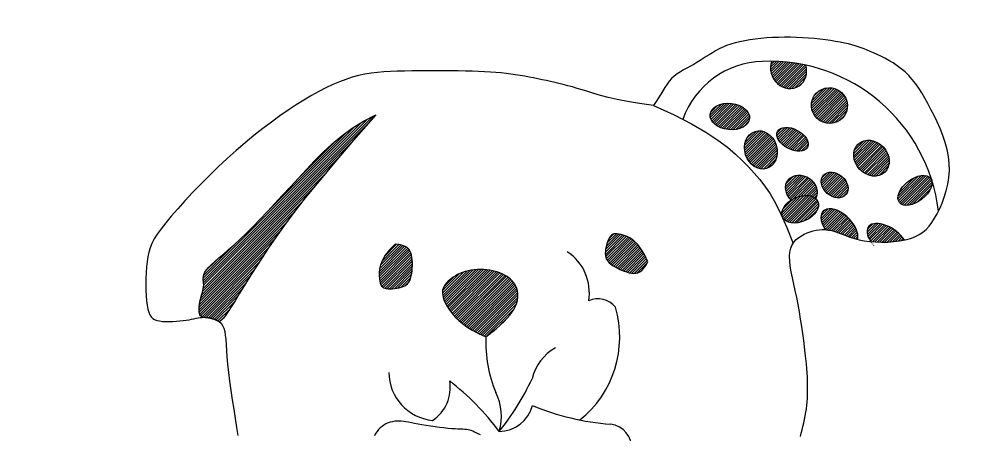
# Model space of a CAD drawing. Header units: inches. Extents: x 4.1 to 46.6, y 13.1 to 37.9.
# Drawn here: x 35.322 to 35.7014, y 14.8055 to 14.9705 of the extents above; entities that cross this region are included whole.
import ezdxf

# ---------------------------------------------------------------- set-up
doc = ezdxf.new("R2010")
doc.units = ezdxf.units.IN
doc.header["$MEASUREMENT"] = 0
for name, color, linetype in [('02', 2, 'Continuous'), ('4', 4, 'Continuous'), ('8', 8, 'Continuous')]:
    doc.layers.add(name, color=color, linetype=linetype)
pattern_1 = [(44.99999999999999, (36.2490502411197, 14.43643785309272), (-0.0004939451993571756, 0.0004939451993571755), [])]

msp = doc.modelspace()

# ---------------------------------------------------------------- hatches: boundary and pattern name
at = {"layer": '8'}
h = msp.add_hatch(dxfattribs=at)
h.set_pattern_fill('ANSI31', color=256, scale=0.005588352000000001, style=0)
h.set_pattern_definition(pattern_1)
edge = h.paths.add_edge_path()
edge.add_ellipse((35.62714620043292, 14.95041393641899), major_axis=(-0.003865516395187253, 0.006637135697804383), ratio=0.9087228772757657, start_angle=35.93155741897368, end_angle=255.8042285802628)
edge.add_arc((35.61960818727269, 14.88629362917439), 0.067438807763179, 77.72903953700934, 89.26189704769047)
edge = h.paths.add_edge_path()
edge.add_ellipse((35.63221969051986, 14.90262656419239), major_axis=(-0.005798271326000352, 0.003258230554286386), ratio=0.8378147021795087, start_angle=178.5909884645991, end_angle=436.1551171719985)
edge.add_ellipse((35.63173650104321, 14.89502402993552), major_axis=(-0.007006248466277462, -0.003137554115606825), ratio=0.6418629284220877, start_angle=195.5099880376734, end_angle=283.14808014643927, ccw=False)
edge = h.paths.add_edge_path()
edge.add_ellipse((35.64731935916237, 14.88790419402816), major_axis=(-0.006402259896139308, 0.0063957846698932), ratio=0.5588699956898855, start_angle=199.8089381083067, end_angle=428.4528679174087, ccw=False)
edge.add_line((35.64164036900505, 14.8869305810413), (35.64295168201673, 14.88678436923241))
edge.add_line((35.64295168213314, 14.88678436923241), (35.64423139234307, 14.88652706372253))
edge.add_line((35.64423139222666, 14.88652706372253), (35.64554623471807, 14.88615175066392))
edge.add_line((35.64554623483448, 14.88615175066392), (35.64691149039894, 14.88568205837968))
edge.add_line((35.64691149039894, 14.88568205837968), (35.64834462203319, 14.88514757319811))
edge.add_line((35.64834462191678, 14.88514757319811), (35.64986309250119, 14.88457788143299))
edge.add_line((35.64986309261761, 14.88457788143299), (35.65148436514895, 14.88400256939807))
edge.add_line((35.65148436503253, 14.88400256939807), (35.65322590227473, 14.8834512234071))
edge.add_line((35.65322590239114, 14.8834512234071), (35.65455409760355, 14.88309940119965))
edge = h.paths.add_edge_path()
edge.add_line((35.66404964115239, 14.88196693586818), (35.66646958216327, 14.88201273348117))
edge.add_line((35.66646958204686, 14.88201273346661), (35.66886614325225, 14.88218065088316))
edge.add_line((35.66886614325225, 14.88218065088316), (35.67119031636278, 14.88247303679694))
edge.add_line((35.6711903164792, 14.88247303679694), (35.6731461562845, 14.88284524616487))
edge.add_ellipse((35.66640533988132, 14.88259448436023), major_axis=(-0.007610233769635074, 0.005430382407696428), ratio=0.5368906640783788, start_angle=235.1565599231946, end_angle=416.396156295216)
edge.add_line((35.6597651838488, 14.88219686474352), (35.66165532862536, 14.88204090933599))
edge.add_line((35.66165532862536, 14.88204090935054), (35.66404964103597, 14.88196693586818))
h = msp.add_hatch(dxfattribs=at)
h.set_pattern_fill('ANSI31', color=256, scale=0.005588352000000001, style=0)
h.set_pattern_definition(pattern_1)
edge = h.paths.add_edge_path()
edge.add_ellipse((35.64538660102292, 14.90467804331732), major_axis=(-0.004469501698545278, 0.003861607199340359), ratio=0.7484037466046125, start_angle=0, end_angle=360)
edge = h.paths.add_edge_path()
edge.add_ellipse((35.66000307995594, 14.91529745894244), major_axis=(-0.005263054154036623, 0.005586342845233846), ratio=0.8423242822205534, start_angle=0, end_angle=360)
edge = h.paths.add_edge_path()
edge.add_ellipse((35.61615364292405, 14.91855568949999), major_axis=(-0.002295151993033025, 0.00736118693209038), ratio=0.8241972047700942, start_angle=0, end_angle=360)
edge = h.paths.add_edge_path()
edge.add_ellipse((35.62871656466044, 14.9227793204673), major_axis=(-0.005919070346740595, 0.003137555965054358), ratio=0.5993172988598012, start_angle=0, end_angle=360)
edge = h.paths.add_edge_path()
edge.add_ellipse((35.64333304685309, 14.93617426460427), major_axis=(-0.006740805963243859, 0.002453684197717831), ratio=0.9846204940470367, start_angle=0, end_angle=360)
edge = h.paths.add_edge_path()
edge.add_ellipse((35.60383231278277, 14.93182995904229), major_axis=(-0.00785182854433422, 0.00084472767296475), ratio=0.6621660584711466, start_angle=0, end_angle=360)
edge = h.paths.add_edge_path()
edge.add_ellipse((35.63173650104321, 14.89502402993552), major_axis=(-0.007006248466277449, -0.003137554115606818), ratio=0.6418629284220873, start_angle=0, end_angle=360)
edge = h.paths.add_edge_path()
edge.add_ellipse((35.67727710135981, 14.90250588961229), major_axis=(-0.006184291905694485, -0.004816774981443268), ratio=0.5701162174079206, start_angle=0, end_angle=360)
h = msp.add_hatch(dxfattribs=at)
h.set_pattern_fill('ANSI31', color=256, scale=0.005588352000000001, style=0)
h.set_pattern_definition(pattern_1)
h.paths.add_polyline_path([(35.46345149368747, 14.93246033908966), (35.45462929100498, 14.92238487180024), (35.44713506118163, 14.91364782945769), (35.44080608563266, 14.90607859667674), (35.43547964577331, 14.8995065581012), (35.43099302208751, 14.89376109831668), (35.42718349599048, 14.88867160193789), (35.42388834866463, 14.88406745360865), (35.42094486105955, 14.87977803792913), (35.41821838209174, 14.87566805382543), (35.41568653138123, 14.87174345745465), (35.41335499604932, 14.86804551932895), (35.41122946391582, 14.86461550991683), (35.40931562186918, 14.86149469971591), (35.40761915749638, 14.85872435918012), (35.40614575791872, 14.85634575882162), (35.40490111095599, 14.85440016909437), (35.40388429529733, 14.85291204548142), (35.40306795683458, 14.85183858337863), (35.40241813326023, 14.85112016318184), (35.40190086226679, 14.8506971652287), (35.40148218108109, 14.85050996994417), (35.40112812739565, 14.85049895766591), (35.40080473913579, 14.85060450881886), (35.40047805329553, 14.85076700374069), (35.40012051716215, 14.85093635038814), (35.39973021523795, 14.8511005669034), (35.39931164092152, 14.851257198975), (35.39886928854278, 14.85140379229145), (35.39840765150032, 14.85153789257041), (35.39793122389122, 14.85165704550039), (35.39744449911407, 14.85175879675538), (35.39695197149879, 14.85184069206756), (35.39645888066619, 14.85190355655962), (35.39597345089308, 14.85196133323646), (35.39550465291134, 14.85203124450803), (35.39506145722001, 14.85213051281338), (35.39465283431812, 14.85227636057701), (35.39428775470472, 14.85248601025254), (35.39397518864601, 14.85277668427901), (35.39372410687386, 14.85316560505183), (35.39354117742508, 14.85366429096488), (35.3934238575562, 14.85426144399847), (35.39336730206153, 14.85494006208777), (35.39336666550255, 14.85568314316791), (35.39341710313923, 14.8564736851595), (35.3935137693002, 14.85729468599769), (35.3936518190126, 14.85812914360307), (35.39382640707075, 14.85896005591079), (35.3940311790607, 14.85977340682169), (35.39425374443411, 14.8605671241285), (35.39448020390003, 14.86134212160417), (35.39469665770187, 14.86209931305078), (35.39488920608304, 14.86283961219764), (35.39504394975259, 14.86356393286136), (35.39514698895394, 14.86427318880036), (35.39518442416332, 14.86496829380215), (35.39515184975929, 14.86565193973823), (35.39508283619537, 14.86633393106334), (35.39502044806025, 14.86702585027254), (35.39500774947695, 14.86773927994821), (35.39508780526697, 14.86848580258541), (35.39530367932051, 14.86927700076652), (35.3956984366919, 14.87012445700114), (35.39631514173701, 14.87103975384256), (35.3971874724771, 14.8720362663635), (35.39831156485482, 14.8731345398019), (35.39967416801258, 14.87435691192971), (35.40126203109278, 14.87572572053344), (35.4030619037035, 14.87726330337049), (35.4050605354528, 14.87899199822735), (35.40724467525027, 14.88093414287599), (35.40960107293679, 14.8831120751029), (35.41211585669546, 14.8855396525951), (35.41477266994073, 14.88819681269982), (35.41755453605904, 14.89105501273756), (35.42044447703987, 14.8940857099706), (35.42342551603681, 14.89726036169035), (35.42648067550502, 14.90055042518819), (35.42959297813243, 14.90392735774097), (35.43274544660702, 14.90736261662554), (35.43593297402143, 14.91082559085502), (35.43919793462149, 14.91427739615486), (35.44259457305773, 14.91767708004503), (35.44617713398068, 14.9209836899436), (35.44999986180804, 14.92415627332688), (35.45411700119033, 14.92715387767115), (35.45858279701091, 14.92993555043816)])
h = msp.add_hatch(dxfattribs=at)
h.set_pattern_fill('ANSI31', color=256, scale=0.005588352000000001, style=0)
h.set_pattern_definition(pattern_1)
h.paths.add_polyline_path([(35.47108383841581, 14.88120591942155), (35.46885435671314, 14.87890306131616), (35.46720086170129, 14.87676153150554), (35.46604343589163, 14.87478381192071), (35.46530216156273, 14.87297238456543), (35.46489712099313, 14.87132973141437), (35.4647483966942, 14.86985833445673), (35.46477607094451, 14.86856067566717), (35.46490022602259, 14.86743923703492), (35.46505626539468, 14.86649346699872), (35.46524087634637, 14.86571067992648), (35.46546606735095, 14.86507515666475), (35.46574384664885, 14.86457117803096), (35.46608622271336, 14.86418302485712), (35.46650520355209, 14.86389497797521), (35.46701279810398, 14.86369131823179), (35.46762101414382, 14.8635563264443), (35.46833544216818, 14.86347676543395), (35.46913599913708, 14.86344932589148), (35.46999618380099, 14.86347318048232), (35.47088949491038, 14.86354750188642), (35.47178943144857, 14.86367146275464), (35.4726694919332, 14.8638442357815), (35.47350317534759, 14.86406499361786), (35.47426398067503, 14.86433290894368), (35.47493120345055, 14.86464839541171), (35.47550732844277, 14.86501683065311), (35.47600063697203, 14.86544483325727), (35.47641941128998, 14.86593902182816), (35.4767719322513, 14.8665060149697), (35.47706648210763, 14.86715243128586), (35.47731134194649, 14.86788488938058), (35.4775147937867, 14.86871000787236), (35.4776830486185, 14.86962937245429), (35.47781403611182, 14.87062443726339), (35.47790361560649, 14.87167162352583), (35.47794764620951, 14.87274735249688), (35.47794198702789, 14.87382804540269), (35.47788249716862, 14.874890123484), (35.47776503597154, 14.87591000796695), (35.47758546277649, 14.87686412009228), (35.47733508159175, 14.87773260406269), (35.47698697719491, 14.87851049595796), (35.47650967973053, 14.87919655479076), (35.47587171887747, 14.87978953961741), (35.47504162431463, 14.88028820946514), (35.47398792618654, 14.88069132334661), (35.47267915417208, 14.88099764031816)])
h.paths.add_polyline_path([(35.57129672045588, 14.87410832242043), (35.569981579592, 14.87703136001531), (35.56860332905083, 14.87935958272013), (35.56719382867917, 14.88116632502809), (35.56578493809096, 14.8825249213742), (35.56440851713299, 14.88350870623711), (35.56309642565205, 14.88419101408093), (35.56188052349492, 14.88464517936976), (35.56079267050839, 14.88494453658226), (35.55985624195776, 14.88514930707337), (35.55906067687786, 14.88526725983414), (35.55838692925639, 14.88529305079013), (35.55781595401234, 14.88522133583777), (35.55732870536625, 14.88504677087352), (35.55690613777145, 14.88476401179381), (35.5565292056813, 14.88436771450964), (35.55617886331632, 14.88385253491746), (35.55584074502579, 14.88321817435375), (35.55551920264728, 14.88248451588609), (35.55522326744861, 14.88167648799302), (35.55496197139612, 14.88081901915305), (35.55474434575765, 14.87993703785927), (35.5545794222667, 14.87905547260474), (35.55447623219109, 14.87819925185343), (35.55444380749717, 14.87739330411299), (35.5544901882927, 14.87665671275048), (35.55461945260643, 14.87598518077451), (35.55483468753985, 14.87536856603859), (35.55513897926315, 14.87479672645444), (35.55553541534348, 14.87425951987555), (35.55602708218387, 14.87374680421366), (35.55661706665299, 14.87324843732225), (35.55730845561951, 14.87275427711305), (35.55810042579427, 14.87225796624719), (35.55897651116132, 14.87176828670366), (35.55991633601255, 14.8712978052254), (35.56089952417418, 14.87085908856992), (35.56190569993808, 14.87046470346562), (35.56291448713048, 14.87012721671366), (35.56390550981044, 14.86985919505699), (35.56485839180417, 14.86967320523857), (35.56575790086529, 14.86958466924719), (35.56660937812879, 14.86962042999679), (35.5674233084242, 14.86981018564714), (35.56821017634823, 14.87018363434348), (35.56898046673044, 14.87077047421647), (35.56974466440036, 14.87160040344046), (35.57051325418755, 14.872703120117)])
h = msp.add_hatch(dxfattribs=at)
h.set_pattern_fill('ANSI31', color=256, scale=0.005588352000000001, style=0)
h.set_pattern_definition(pattern_1)
h.paths.add_polyline_path([(35.50712545604213, 14.84435356849739), (35.51121098726756, 14.84763597923032), (35.5143288107752, 14.85051879214464), (35.5166043936438, 14.85303923684572), (35.51816320178798, 14.85523454292437), (35.5191307022865, 14.85714194002961), (35.51963236175246, 14.85879865775226), (35.51979364633328, 14.8602419256977), (35.51974002264208, 14.86150897350038), (35.51957666773117, 14.86263316989519), (35.51932759784862, 14.86363244028056), (35.51899653991453, 14.86452084914075), (35.51858722084901, 14.86531246101825), (35.5181033668737, 14.86602134041189), (35.51754870537437, 14.86666155183505), (35.51692696257263, 14.86724715981567), (35.51624186538859, 14.86779222886711), (35.5154966576188, 14.8683077899814), (35.51469265033259, 14.86879274006518), (35.51383067170858, 14.86924294250369), (35.51291154992535, 14.86965426068221), (35.51193611292868, 14.87002255798601), (35.51090518936283, 14.87034369780034), (35.50981960694074, 14.87061354351048), (35.508680193841, 14.87082795851623), (35.50749012494228, 14.87098335773502), (35.50626196052647, 14.87107836228555), (35.50501060757554, 14.87111214483324), (35.50375097283862, 14.87108387805805), (35.50249796353049, 14.87099273461084), (35.50126648640028, 14.87083788715703), (35.50007144842996, 14.87061850837657), (35.49892775636866, 14.87033377092033), (35.49784783289536, 14.86998450210834), (35.49683416231304, 14.86957814787914), (35.49588674462169, 14.86912380876769), (35.49500558005414, 14.86863058538168), (35.4941906686104, 14.86810757827064), (35.4934420098248, 14.86756388801317), (35.49275960416301, 14.86700861517332), (35.4921434513922, 14.86645086034426), (35.49159410378664, 14.86589696632749), (35.49111432178645, 14.86534224497612), (35.49070741810604, 14.86477925036619), (35.49037670522696, 14.86420053658825), (35.49012549586362, 14.86359865771832), (35.48995710273041, 14.86296616787607), (35.48987483854174, 14.86229562112297), (35.48988201577916, 14.86157957156414), (35.48998146403349, 14.86081229686264), (35.49017408063403, 14.85999496905882), (35.49046027955367, 14.85913048379465), (35.49084047476529, 14.85822173668297), (35.49131508070744, 14.85727162336574), (35.49188451112016, 14.85628303945581), (35.49254918020918, 14.85525888059513), (35.49330950218021, 14.85420204241112), (35.4941741725593, 14.85311431740869), (35.49518501355081, 14.85199308573377), (35.49639212914511, 14.85083462439528), (35.49784562286689, 14.84963521041667), (35.49959559847369, 14.84839112082139), (35.5016921601887, 14.84709863261836), (35.50418541130378, 14.84575402284557)])

# ---------------------------------------------------------------- linework, layer by layer
at = {"layer": '02'}
for points in [[(35.63184091510951, 14.80489533291714), (35.63215837829514, 14.80614860317022), (35.63249366862468, 14.80746900066609), (35.63283444421134, 14.80883871613063), (35.63316836340121, 14.81023994031878), (35.63348308360904, 14.81165486395642), (35.63376626341372, 14.81306567778396), (35.63400807456813, 14.8144584540469), (35.63420874594479, 14.81583479099666), (35.63437101982302, 14.81720016843341), (35.63449763941347, 14.81856006609909), (35.63459134676262, 14.81991996379387), (35.63465488508112, 14.82128534128882), (35.63469099664829, 14.82266167832589), (35.63470242444194, 14.8240544547198), (35.63469099664829, 14.82547211841032), (35.63465488508112, 14.82693499027394), (35.63459134676262, 14.82846635932677), (35.63449763941347, 14.83008951461401), (35.63437101982302, 14.83182774518085), (35.63420874594479, 14.83370434008706), (35.63400807456813, 14.83574258834873), (35.63376626341372, 14.83796577902561), (35.63348126357189, 14.84038702265119), (35.63315380193993, 14.84297871571201), (35.63278529948323, 14.8457030761538), (35.6323771769344, 14.84852232195138), (35.63193085525884, 14.85139867109413), (35.63144775565482, 14.85429434154233), (35.63092929862208, 14.85717155125625), (35.63037690489321, 14.85999251819615), (35.62979732911802, 14.86272347359503), (35.62921865788988, 14.86534670155837), (35.62867431148655, 14.86784849947893), (35.62819770995296, 14.87021516474946), (35.62782227379969, 14.8724329947045), (35.62758142307169, 14.87448828675136), (35.6275085780467, 14.87636733825369), (35.62763715876966, 14.87805644657513), (35.62799008066534, 14.87954687980985), (35.6285482404451, 14.88084978882856), (35.62928202950164, 14.88198129521792), (35.63016183992616, 14.88295752053549), (35.63115806311137, 14.88379458639705), (35.63224109091564, 14.88450861434561), (35.63338131519734, 14.88511572599694), (35.63454912734917, 14.88563204289406), (35.63572058236926, 14.88606997278569), (35.63689438874601, 14.88642706798149), (35.63807491740911, 14.8866971669095), (35.63926653975389, 14.88687410805599), (35.64047362717568, 14.88695172984902), (35.64170055083699, 14.88692387076029), (35.64295168213314, 14.88678436923241), (35.64423139222666, 14.88652706372253), (35.64554623483448, 14.88615175066392), (35.64691149039894, 14.88568205837968), (35.64834462191678, 14.88514757319811), (35.64986309261761, 14.88457788143299), (35.65148436503253, 14.88400256939807), (35.65322590239114, 14.8834512234071), (35.65510516722455, 14.88295342977384), (35.65713962276234, 14.88253877481205), (35.65933565298795, 14.88223230523457), (35.66165532862536, 14.88204090935054), (35.66404964115239, 14.88196693586818), (35.66646958204686, 14.88201273346661), (35.66886614325225, 14.88218065088316), (35.6711903164792, 14.88247303679694), (35.67339309320553, 14.88289223991618), (35.6754254651419, 14.88344060894909), (35.67725093492075, 14.88412147108923), (35.67888304676629, 14.88494206750059), (35.68034785652301, 14.88591061786159), (35.68167141887128, 14.88703534183609), (35.68287978965557, 14.88832445908796), (35.68399902402192, 14.88978618928107), (35.68505517711631, 14.8914287520793), (35.6860743043176, 14.8932603671465), (35.68707240458346, 14.89528423102914), (35.6880252509541, 14.89748344774583), (35.68889856028139, 14.89983609818322), (35.68965804918437, 14.90232026322795), (35.6902694342821, 14.90491402378123), (35.69069843265927, 14.90759546072971), (35.69091076046928, 14.91034265496004), (35.69087213479682, 14.91313368738796), (35.69056038574084, 14.91594709552468), (35.69000179708704, 14.9187632435251), (35.68923476610101, 14.92156295218323), (35.68829769004836, 14.92432704227852), (35.68722896642751, 14.927036334605), (35.68606699203841, 14.92967164995665), (35.6848501646123, 14.93221380909839), (35.68361688118196, 14.93464363285333), (35.68239685396432, 14.93694536683782), (35.68118505474879, 14.93911695616137), (35.67996777004331, 14.94115977077039), (35.67873128682143, 14.94307518058216), (35.67746189159109, 14.9448645555722), (35.67614587132587, 14.94652926565781), (35.67476951206802, 14.94807068079993), (35.67331910125679, 14.94949017093044), (35.6717875531572, 14.95079001930302), (35.67019429515815, 14.95197616234239), (35.66856538240566, 14.95305544976603), (35.66692687051139, 14.95403473127684), (35.66530481462135, 14.95492085663594), (35.66372526988155, 14.9557206755317), (35.66221429167084, 14.95644103769613), (35.66079793536804, 14.95708879284669), (35.65949219969801, 14.95767101903497), (35.65827285793378, 14.95819570759071), (35.6571056266944, 14.95867107817779), (35.65595622306458, 14.95910535047463), (35.65479036319769, 14.95950674410145), (35.65357376441128, 14.95988347876576), (35.65227214309155, 14.96024377410234), (35.65085121585756, 14.96059584977505), (35.64928447051673, 14.9609456422086), (35.64757647823311, 14.96128995487109), (35.64573958089343, 14.96162330797691), (35.64378612038448, 14.96194022174044), (35.64172843859299, 14.96223521641972), (35.63957887763857, 14.96250281220003), (35.6373497796408, 14.96273752931032), (35.63505348625361, 14.96293388797952), (35.63270302528284, 14.96308709342432), (35.63031416704646, 14.96319509069602), (35.62790336731589, 14.96325650986276), (35.62548708232819, 14.96326998097814), (35.62308176808759, 14.96323413409576), (35.62070388036548, 14.96314759929831), (35.61836987516611, 14.96300900659574), (35.6160962084937, 14.96281698607075), (35.61389727929375, 14.96257039611104), (35.61177925874247, 14.9622690083825), (35.60974626072451, 14.96191282288513), (35.60780239935733, 14.96150183963349), (35.60595178829274, 14.96103605862757), (35.60419854188106, 14.96051547986739), (35.60254677400692, 14.95994010338203), (35.60100059878781, 14.9593099291424), (35.59956001599087, 14.9586267837631), (35.5982085696119, 14.9578998001862), (35.59692568999483, 14.95713993798293), (35.59569080678514, 14.95635815665176), (35.59448335032678, 14.95556541579302), (35.59328275049805, 14.95477267490518), (35.59206843717723, 14.95399089357401), (35.59081984070829, 14.95323103131253), (35.58952347600601, 14.95249936703934), (35.58819419952809, 14.95178345710613), (35.58685395230307, 14.95106617721197), (35.58552467559232, 14.95033040307047), (35.58422831065721, 14.94955901038069), (35.58298679899193, 14.94873487485623), (35.58182208209067, 14.94784087221072), (35.58075610051631, 14.94685987814322), (35.57980121222093, 14.94577950347324), (35.57893143726281, 14.94460629948756), (35.57811121215812, 14.94335155254979), (35.57730497295736, 14.9420265490526), (35.57647715640954, 14.94064257537415), (35.57559219879798, 14.93921091790711), (35.57461453617319, 14.93774286302963), (35.57350860505133, 14.93624969711985)], [(35.57350860505133, 14.93624969711985), (35.56801335505909, 14.937006438272), (35.56325882176637, 14.9377948103984), (35.55915673372104, 14.93860043585758), (35.55561881853967, 14.93940893699349), (35.55255680430449, 14.94020593615008), (35.54988241909771, 14.94097705565676), (35.5475073912344, 14.94170791788659), (35.54534344856395, 14.94238414515442), (35.54331415232039, 14.94299519387008), (35.54139039890609, 14.94354585654677), (35.53955491764239, 14.94404475977811), (35.53779043761782, 14.94450053012864), (35.53607968815371, 14.94492179417742), (35.5344053992699, 14.94531717850353), (35.53275029958925, 14.94569530968605), (35.53109711889877, 14.94606481427494), (35.52943082541927, 14.9464322421018), (35.52774534250378, 14.94679583590645), (35.52603683193914, 14.94715176166668), (35.52430145597785, 14.94749618533118), (35.52253537687241, 14.94782527290684), (35.52073475640967, 14.94813519034236), (35.51889575707494, 14.94842210361552), (35.51701454065508, 14.94868217870411), (35.51508535041242, 14.94891254007692), (35.51309475364863, 14.94911414625406), (35.51102739867522, 14.94928891423209), (35.50886793380371, 14.94943876103665), (35.50660100734561, 14.94956560364975), (35.50421126784525, 14.94967135911159), (35.50168336338132, 14.94975794438963), (35.49900194226532, 14.94982727653863), (35.49616060817382, 14.94988095302418), (35.49318878507941, 14.94991929339179), (35.49012485185406, 14.9499422975978), (35.48700718783542, 14.94994996567133), (35.48387417236111, 14.9499422975978), (35.48076418430313, 14.94991929339179), (35.47771560276627, 14.94988095302418), (35.47476680685534, 14.94982727653863), (35.47194594160422, 14.94975538837483), (35.46924021366752, 14.94965091093494), (35.46662659562892, 14.94949659108991), (35.46408206007212, 14.94927517571071), (35.46158357958078, 14.94896941165374), (35.45910812650575, 14.94856204578995), (35.45663267343073, 14.94803582499029), (35.45413419270656, 14.94737349611117), (35.45159221595853, 14.94656036205291), (35.44899650818436, 14.94559194976049), (35.44633939412191, 14.9444663422519), (35.44361319734483, 14.9431816225015), (35.44081024259097, 14.94173587348363), (35.43792285366683, 14.94012717818717), (35.43494335461176, 14.93835361961559), (35.43186407016358, 14.93641328074321), (35.42868084219984, 14.9343052030645), (35.42540358534782, 14.9320322620961), (35.42204573230586, 14.92959829186023), (35.41862071577228, 14.9270071263791), (35.4151419684454, 14.92426259967491), (35.41162292325637, 14.92136854576987), (35.40807701243787, 14.91832879868619), (35.40451766892105, 14.91514719244609), (35.40096408237471, 14.91183650713814), (35.39745846988401, 14.90844530716007), (35.39404880503892, 14.90503110299054), (35.39078306189506, 14.9016514050791), (35.38770921427525, 14.89836372388985), (35.3848752362351, 14.89522556988689), (35.3823291013646, 14.89229445354889), (35.38011878395221, 14.88962788533994), (35.37827754571802, 14.88726292754749), (35.37677980043694, 14.88515484982512), (35.37558525024681, 14.88323847363521), (35.37465359705268, 14.88144862048378), (35.37394454275957, 14.87972011180412), (35.37341778927251, 14.8779877691168), (35.37303303849652, 14.87618641386965), (35.37274999256945, 14.87425086755414), (35.37253506939626, 14.87213703881301), (35.37238155297703, 14.86988518496677), (35.37228944307893, 14.86755665048716), (35.37225873970195, 14.86521277988962), (35.37228944307893, 14.86291491763135), (35.37238155297703, 14.86072440822776), (35.37253506939626, 14.85870259615061), (35.37274999256945, 14.85691082588622), (35.37302824125393, 14.85539574480666), (35.3733794101677, 14.85414521182705), (35.37381501325174, 14.85313238873372), (35.37434656421422, 14.85233043729844), (35.37498557653046, 14.85171251930754), (35.37574356414146, 14.85125179657647), (35.37663204075537, 14.85092143086243), (35.37766251984752, 14.85069458396632), (35.3788385199546, 14.85054761269297), (35.38013157636627, 14.8504696539649), (35.38150522873505, 14.85045303973769), (35.38292301694631, 14.85049010192327), (35.38434848135105, 14.85057317249178), (35.38574516113616, 14.85069458336969), (35.38707659665263, 14.85084666651258), (35.38830632755301, 14.85102175384694), (35.38940844793572, 14.85121185782649), (35.39039926898434, 14.85140771286845), (35.39130565586268, 14.85159973388821), (35.39215447420023, 14.85177833581568), (35.39297258916079, 14.8519339335517), (35.39378686637386, 14.85205694204072), (35.39462417100324, 14.85213777619814), (35.3955113684456, 14.85216685092476), (35.39646572937957, 14.85213362265953), (35.39746614514618, 14.85202371377548), (35.39848191260128, 14.8518217881547), (35.3994823283679, 14.85151250967923), (35.40043668930187, 14.85108054223113), (35.4013142917934, 14.85051054969248), (35.40208443269833, 14.84978719593076), (35.40271640887252, 14.84889514482805), (35.40319039082854, 14.84781842127726), (35.40353004603415, 14.84653849412738), (35.40376991538099, 14.84503619320916), (35.40394454022638, 14.843292348397), (35.40408846169478, 14.84128778952166), (35.40423622137635, 14.83900334644298), (35.4044223599299, 14.83641984900627), (35.40468141871273, 14.83351812705681), (35.40503866427346, 14.83029594408166), (35.40548226299464, 14.82681879809119), (35.40599110598444, 14.82316912073751), (35.40654408504955, 14.81942934367274), (35.40712009153097, 14.8156818985199), (35.40769801723539, 14.81200921696021), (35.40825675327099, 14.80849373061668), (35.40877519121162, 14.80521787114143)], [(35.50499203979737, 14.80549366193467), (35.50405586642913, 14.80588552506109), (35.50324382089778, 14.80626106294679), (35.50252773954301, 14.80661020259598), (35.501879459403, 14.80692287099831), (35.50127081635176, 14.80718899517254), (35.50067364742748, 14.80739850207923), (35.5000610059756, 14.80754542899834), (35.49941081336468, 14.80764025415286), (35.49870220750338, 14.80769756604153), (35.49791432699888, 14.80773195317764), (35.497026309527, 14.80775800404539), (35.4960172936949, 14.80779030714351), (35.49486641764409, 14.8078434509562), (35.49355281951605, 14.80793202399676), (35.49206641588128, 14.80806690972989), (35.49044023819036, 14.80824417157149), (35.48871809609003, 14.80845616794707), (35.48694379945985, 14.80869525722395), (35.48516115817941, 14.80895379781308), (35.48341398189544, 14.80922414812543), (35.48174608072034, 14.80949866655741), (35.48020126406803, 14.80976971150543), (35.4788122155401, 14.81002975715549), (35.47756711362629, 14.81027174082286), (35.47644301030553, 14.81048871564147), (35.47541695732392, 14.81067373468708), (35.47446600689321, 14.81081985107906), (35.47356721099234, 14.81092011793683), (35.47269762160025, 14.81096758836523), (35.47183429069585, 14.8109553154691), (35.47095971756383, 14.81087716282221), (35.47007819047897, 14.81073023587399), (35.46919944478898, 14.81051245055736), (35.46833321630723, 14.81022172279066), (35.46748924038141, 14.80985596847771), (35.46667725235923, 14.80941310355141), (35.46590698805406, 14.80889104393012), (35.46518818304642, 14.80828770551765), (35.46452825438931, 14.80760262519928), (35.46392534828513, 14.80684182362623), (35.46337529194309, 14.80601294240208), (35.4628739132709, 14.80512362310131)]]:
    msp.add_lwpolyline(points, dxfattribs=at)
for centre, radius, start, end in [((35.89505793565652, 13.95904638410596), 1.285343774213463, 39.63072977053973, 140.3692702294603), ((35.61776665520622, 14.91913316412414), 0.03455373677031213, 91.67337062593298, 160.5198850345325), ((35.61960818727269, 14.88629362917439), 0.06743880776317895, 6.794564693623482, 92.4225468712864), ((35.52868439598709, 14.86191866211178), 0.01945640031951277, 350.4193464876073, 56.62019421797302), ((35.5515877312678, 14.85081159606219), 0.008703114691314368, 37.74238618038465, 115.2924464848009), ((35.51806108156919, 14.84427835169939), 0.04211347546392699, 308.6995196519489, 16.35766683820865), ((35.56091144091218, 14.84234617949281), 0.05382343156492564, 177.862611225539, 201.9218428598722), ((35.54408123592614, 14.82325329566541), 0.01922024932460294, 119.1304247033693, 166.4443257061427), ((35.48793844265631, 14.83049884472442), 0.019361606921968, 180.5888150842217, 264.1429165557453), ((35.43642576985761, 14.86870636967527), 0.09794139577299177, 320.8584081604488, 335.2861208009108), ((35.47736585970736, 14.82426438561109), 0.01560715107811528, 303.4235043665108, 9.763797350020832), ((35.42796018432594, 14.74373519793611), 0.1054303743895518, 36.79420582896384, 52.08454237550283), ((35.49294853877976, 14.81285022298565), 0.0203349994487525, 342.932510774647, 27.53742368836173), ((35.51222814495443, 14.82071004582852), 0.01382902702831768, 270.6622317334315, 344.8762530046145), ((35.56445124202176, 14.91167694665367), 0.1022523167427073, 247.6559194040176, 265.5851942943394), ((35.55546358452878, 14.800280966364), 0.009512818389092726, 356.0437352936347, 83.25908296813937)]:
    msp.add_arc(centre, radius, start, end, dxfattribs=at)
for centre, major_axis, ratio, start_param, end_param in [((35.62714620043292, 14.95041393641899), (-0.003865516395187249, 0.006637135697804383), 0.9087228772757653, 0.6271239823304864, 4.464626029249516), ((35.63221969051986, 14.90262656419239), (-0.00579827132600035, 0.00325823055428638), 0.8378147021795083, 3.117000763098481, 7.612342844072149), ((35.64731935916237, 14.88790419402816), (-0.006402259896139305, 0.006395784669893201), 0.5588699956898853, 3.487323844904845, 7.47791323477098), ((35.66640533988132, 14.88259448436023), (-0.007610233769635071, 0.005430382407696431), 0.5368906640783786, 4.10425622832197, 7.267483919999649)]:
    msp.add_ellipse(centre, major_axis=major_axis, ratio=ratio, start_param=start_param, end_param=end_param, dxfattribs=at)
for centre, major_axis, ratio in [((35.64333304685309, 14.93617426460427), (-0.006740805963243859, 0.002453684197717831), 0.9846204940470367), ((35.60383231278277, 14.93182995904229), (-0.007851828544334236, 0.0008447276729647519), 0.6621660584711467), ((35.61615364292405, 14.91855568949999), (-0.002295151993033025, 0.00736118693209038), 0.8241972047700942), ((35.62871656466044, 14.9227793204673), (-0.005919070346740596, 0.003137555965054359), 0.5993172988598016), ((35.66000307995594, 14.91529745894244), (-0.005263054154036623, 0.005586342845233845), 0.8423242822205537), ((35.64538660102292, 14.90467804331732), (-0.004469501698545278, 0.003861607199340359), 0.7484037466046125), ((35.67727710135981, 14.90250588961229), (-0.006184291905694485, -0.004816774981443268), 0.5701162174079206), ((35.63173650104321, 14.89502402993552), (-0.007006248466277449, -0.003137554115606818), 0.6418629284220873)]:
    msp.add_ellipse(centre, major_axis=major_axis, ratio=ratio, dxfattribs=at)
at = {"layer": '4'}
for points in [[(35.57350860505133, 14.93624969711985), (35.58174829642988, 14.93243069028998), (35.58863344012528, 14.92888157659494), (35.59433766726173, 14.92557656435114), (35.59903460873059, 14.92248986183134), (35.60289789542324, 14.91959567727921), (35.60610115823104, 14.91686821901115), (35.60881802804536, 14.91428169528539), (35.61122213575757, 14.91181031437467), (35.61346540103435, 14.909405484058), (35.6156128986436, 14.90692741008118), (35.61770799259423, 14.90421349766715), (35.61979404642946, 14.90110115202427), (35.62191442392535, 14.89742777841915), (35.62411248862512, 14.89303078207471), (35.62643160453766, 14.88774756818478), (35.62891513497337, 14.88141554203051)], [(35.46345149368747, 14.93246033908966), (35.45462929100498, 14.92238487180024), (35.44713506118163, 14.91364782945769), (35.44080608563266, 14.90607859667674), (35.43547964577331, 14.8995065581012), (35.43099302208751, 14.89376109831668), (35.42718349599048, 14.88867160193789), (35.42388834866463, 14.88406745360865), (35.42094486105955, 14.87977803792913), (35.41821838209174, 14.87566805382543), (35.41568653138123, 14.87174345745465), (35.41335499604932, 14.86804551932895), (35.41122946391582, 14.86461550991683), (35.40931562186918, 14.86149469971591), (35.40761915749638, 14.85872435918012), (35.40614575791872, 14.85634575882162), (35.40490111095599, 14.85440016909437), (35.40388429529733, 14.85291204548142), (35.40306795683458, 14.85183858337863), (35.40241813326023, 14.85112016318184), (35.40190086226679, 14.8506971652287), (35.40148218108109, 14.85050996994417), (35.40112812739565, 14.85049895766591), (35.40080473913579, 14.85060450881886), (35.40047805329553, 14.85076700374069), (35.40012051716215, 14.85093635038814), (35.39973021523795, 14.8511005669034), (35.39931164092152, 14.851257198975), (35.39886928854278, 14.85140379229145), (35.39840765150032, 14.85153789257041), (35.39793122389122, 14.85165704550039), (35.39744449911407, 14.85175879675538), (35.39695197149879, 14.85184069206756), (35.39645888066619, 14.85190355655962), (35.39597345089308, 14.85196133323646), (35.39550465291134, 14.85203124450803), (35.39506145722001, 14.85213051281338), (35.39465283431812, 14.85227636057701), (35.39428775470472, 14.85248601025254), (35.39397518864601, 14.85277668427901), (35.39372410687386, 14.85316560505183), (35.39354117742508, 14.85366429096488), (35.3934238575562, 14.85426144399847), (35.39336730206153, 14.85494006208777), (35.39336666550255, 14.85568314316791), (35.39341710313923, 14.8564736851595), (35.3935137693002, 14.85729468599769), (35.3936518190126, 14.85812914360307), (35.39382640707075, 14.85896005591079), (35.3940311790607, 14.85977340682169), (35.39425374443411, 14.8605671241285), (35.39448020390003, 14.86134212160417), (35.39469665770187, 14.86209931305078), (35.39488920608304, 14.86283961219764), (35.39504394975259, 14.86356393286136), (35.39514698895394, 14.86427318880036), (35.39518442416332, 14.86496829380215), (35.39515184975929, 14.86565193973823), (35.39508283619537, 14.86633393106334), (35.39502044806025, 14.86702585027254), (35.39500774947695, 14.86773927994821), (35.39508780526697, 14.86848580258541), (35.39530367932051, 14.86927700076652), (35.3956984366919, 14.87012445700114), (35.39631514173701, 14.87103975384256), (35.3971874724771, 14.8720362663635), (35.39831156485482, 14.8731345398019), (35.39967416801258, 14.87435691192971), (35.40126203109278, 14.87572572053344), (35.4030619037035, 14.87726330337049), (35.4050605354528, 14.87899199822735), (35.40724467525027, 14.88093414287599), (35.40960107293679, 14.8831120751029), (35.41211585669546, 14.8855396525951), (35.41477266994073, 14.88819681269982), (35.41755453605904, 14.89105501273756), (35.42044447703987, 14.8940857099706), (35.42342551603681, 14.89726036169035), (35.42648067550502, 14.90055042518819), (35.42959297813243, 14.90392735774097), (35.43274544660702, 14.90736261662554), (35.43593297402143, 14.91082559085502), (35.43919793462149, 14.91427739615486), (35.44259457305773, 14.91767708004503), (35.44617713398068, 14.9209836899436), (35.44999986180804, 14.92415627332688), (35.45411700119033, 14.92715387767115), (35.45858279701091, 14.92993555043816), (35.46345149368747, 14.93246033908966)], [(35.57129672045588, 14.87410832242043), (35.569981579592, 14.87703136001531), (35.56860332905083, 14.87935958272013), (35.56719382867917, 14.88116632502809), (35.56578493809096, 14.8825249213742), (35.56440851713299, 14.88350870623711), (35.56309642565205, 14.88419101408093), (35.56188052349492, 14.88464517936976), (35.56079267050839, 14.88494453658226), (35.55985624195776, 14.88514930707337), (35.55906067687786, 14.88526725983414), (35.55838692925639, 14.88529305079013), (35.55781595401234, 14.88522133583777), (35.55732870536625, 14.88504677087352), (35.55690613777145, 14.88476401179381), (35.5565292056813, 14.88436771450964), (35.55617886331632, 14.88385253491746), (35.55584074502579, 14.88321817435375), (35.55551920264728, 14.88248451588609), (35.55522326744861, 14.88167648799302), (35.55496197139612, 14.88081901915305), (35.55474434575765, 14.87993703785927), (35.5545794222667, 14.87905547260474), (35.55447623219109, 14.87819925185343), (35.55444380749717, 14.87739330411299), (35.5544901882927, 14.87665671275048), (35.55461945260643, 14.87598518077451), (35.55483468753985, 14.87536856603859), (35.55513897926315, 14.87479672645444), (35.55553541534348, 14.87425951987555), (35.55602708218387, 14.87374680421366), (35.55661706665299, 14.87324843732225), (35.55730845561951, 14.87275427711305), (35.55810042579427, 14.87225796624719), (35.55897651116132, 14.87176828670366), (35.55991633601255, 14.8712978052254), (35.56089952417418, 14.87085908856992), (35.56190569993808, 14.87046470346562), (35.56291448713048, 14.87012721671366), (35.56390550981044, 14.86985919505699), (35.56485839180417, 14.86967320523857), (35.56575790086529, 14.86958466924719), (35.56660937812879, 14.86962042999679), (35.5674233084242, 14.86981018564714), (35.56821017634823, 14.87018363434348), (35.56898046673044, 14.87077047421647), (35.56974466440036, 14.87160040344046), (35.57051325418755, 14.872703120117), (35.57129672045588, 14.87410832242043)], [(35.47108383841581, 14.88120591942155), (35.46885435671314, 14.87890306131616), (35.46720086170129, 14.87676153150554), (35.46604343589163, 14.87478381192071), (35.46530216156273, 14.87297238456543), (35.46489712099313, 14.87132973141437), (35.4647483966942, 14.86985833445673), (35.46477607094451, 14.86856067566717), (35.46490022602259, 14.86743923703492), (35.46505626539468, 14.86649346699872), (35.46524087634637, 14.86571067992648), (35.46546606735095, 14.86507515666475), (35.46574384664885, 14.86457117803096), (35.46608622271336, 14.86418302485712), (35.46650520355209, 14.86389497797521), (35.46701279810398, 14.86369131823179), (35.46762101414382, 14.8635563264443), (35.46833544216818, 14.86347676543395), (35.46913599913708, 14.86344932589148), (35.46999618380099, 14.86347318048232), (35.47088949491038, 14.86354750188642), (35.47178943144857, 14.86367146275464), (35.4726694919332, 14.8638442357815), (35.47350317534759, 14.86406499361786), (35.47426398067503, 14.86433290894368), (35.47493120345055, 14.86464839541171), (35.47550732844277, 14.86501683065311), (35.47600063697203, 14.86544483325727), (35.47641941128998, 14.86593902182816), (35.4767719322513, 14.8665060149697), (35.47706648210763, 14.86715243128586), (35.47731134194649, 14.86788488938058), (35.4775147937867, 14.86871000787236), (35.4776830486185, 14.86962937245429), (35.47781403611182, 14.87062443726339), (35.47790361560649, 14.87167162352583), (35.47794764620951, 14.87274735249688), (35.47794198702789, 14.87382804540269), (35.47788249716862, 14.874890123484), (35.47776503597154, 14.87591000796695), (35.47758546277649, 14.87686412009228), (35.47733508159175, 14.87773260406269), (35.47698697719491, 14.87851049595796), (35.47650967973053, 14.87919655479076), (35.47587171887747, 14.87978953961741), (35.47504162431463, 14.88028820946514), (35.47398792618654, 14.88069132334661), (35.47267915417208, 14.88099764031816), (35.47108383841581, 14.88120591942155)], [(35.50712545604213, 14.84435356849739), (35.51121098726756, 14.84763597923032), (35.5143288107752, 14.85051879214464), (35.5166043936438, 14.85303923684572), (35.51816320178798, 14.85523454292437), (35.5191307022865, 14.85714194002961), (35.51963236175246, 14.85879865775226), (35.51979364633328, 14.8602419256977), (35.51974002264208, 14.86150897350038), (35.51957666773117, 14.86263316989519), (35.51932759784862, 14.86363244028056), (35.51899653991453, 14.86452084914075), (35.51858722084901, 14.86531246101825), (35.5181033668737, 14.86602134041189), (35.51754870537437, 14.86666155183505), (35.51692696257263, 14.86724715981567), (35.51624186538859, 14.86779222886711), (35.5154966576188, 14.8683077899814), (35.51469265033259, 14.86879274006518), (35.51383067170858, 14.86924294250369), (35.51291154992535, 14.86965426068221), (35.51193611292868, 14.87002255798601), (35.51090518936283, 14.87034369780034), (35.50981960694074, 14.87061354351048), (35.508680193841, 14.87082795851623), (35.50749012494228, 14.87098335773502), (35.50626196052647, 14.87107836228555), (35.50501060757554, 14.87111214483324), (35.50375097283862, 14.87108387805805), (35.50249796353049, 14.87099273461084), (35.50126648640028, 14.87083788715703), (35.50007144842996, 14.87061850837657), (35.49892775636866, 14.87033377092033), (35.49784783289536, 14.86998450210834), (35.49683416231304, 14.86957814787914), (35.49588674462169, 14.86912380876769), (35.49500558005414, 14.86863058538168), (35.4941906686104, 14.86810757827064), (35.4934420098248, 14.86756388801317), (35.49275960416301, 14.86700861517332), (35.4921434513922, 14.86645086034426), (35.49159410378664, 14.86589696632749), (35.49111432178645, 14.86534224497612), (35.49070741810604, 14.86477925036619), (35.49037670522696, 14.86420053658825), (35.49012549586362, 14.86359865771832), (35.48995710273041, 14.86296616787607), (35.48987483854174, 14.86229562112297), (35.48988201577916, 14.86157957156414), (35.48998146403349, 14.86081229686264), (35.49017408063403, 14.85999496905882), (35.49046027955367, 14.85913048379465), (35.49084047476529, 14.85822173668297), (35.49131508070744, 14.85727162336574), (35.49188451112016, 14.85628303945581), (35.49254918020918, 14.85525888059513), (35.49330950218021, 14.85420204241112), (35.4941741725593, 14.85311431740869), (35.49518501355081, 14.85199308573377), (35.49639212914511, 14.85083462439528), (35.49784562286689, 14.84963521041667), (35.49959559847369, 14.84839112082139), (35.5016921601887, 14.84709863261836), (35.50418541130378, 14.84575402284557), (35.50712545604213, 14.84435356849739)]]:
    msp.add_lwpolyline(points, dxfattribs=at)

doc.saveas('drawing.dxf')
